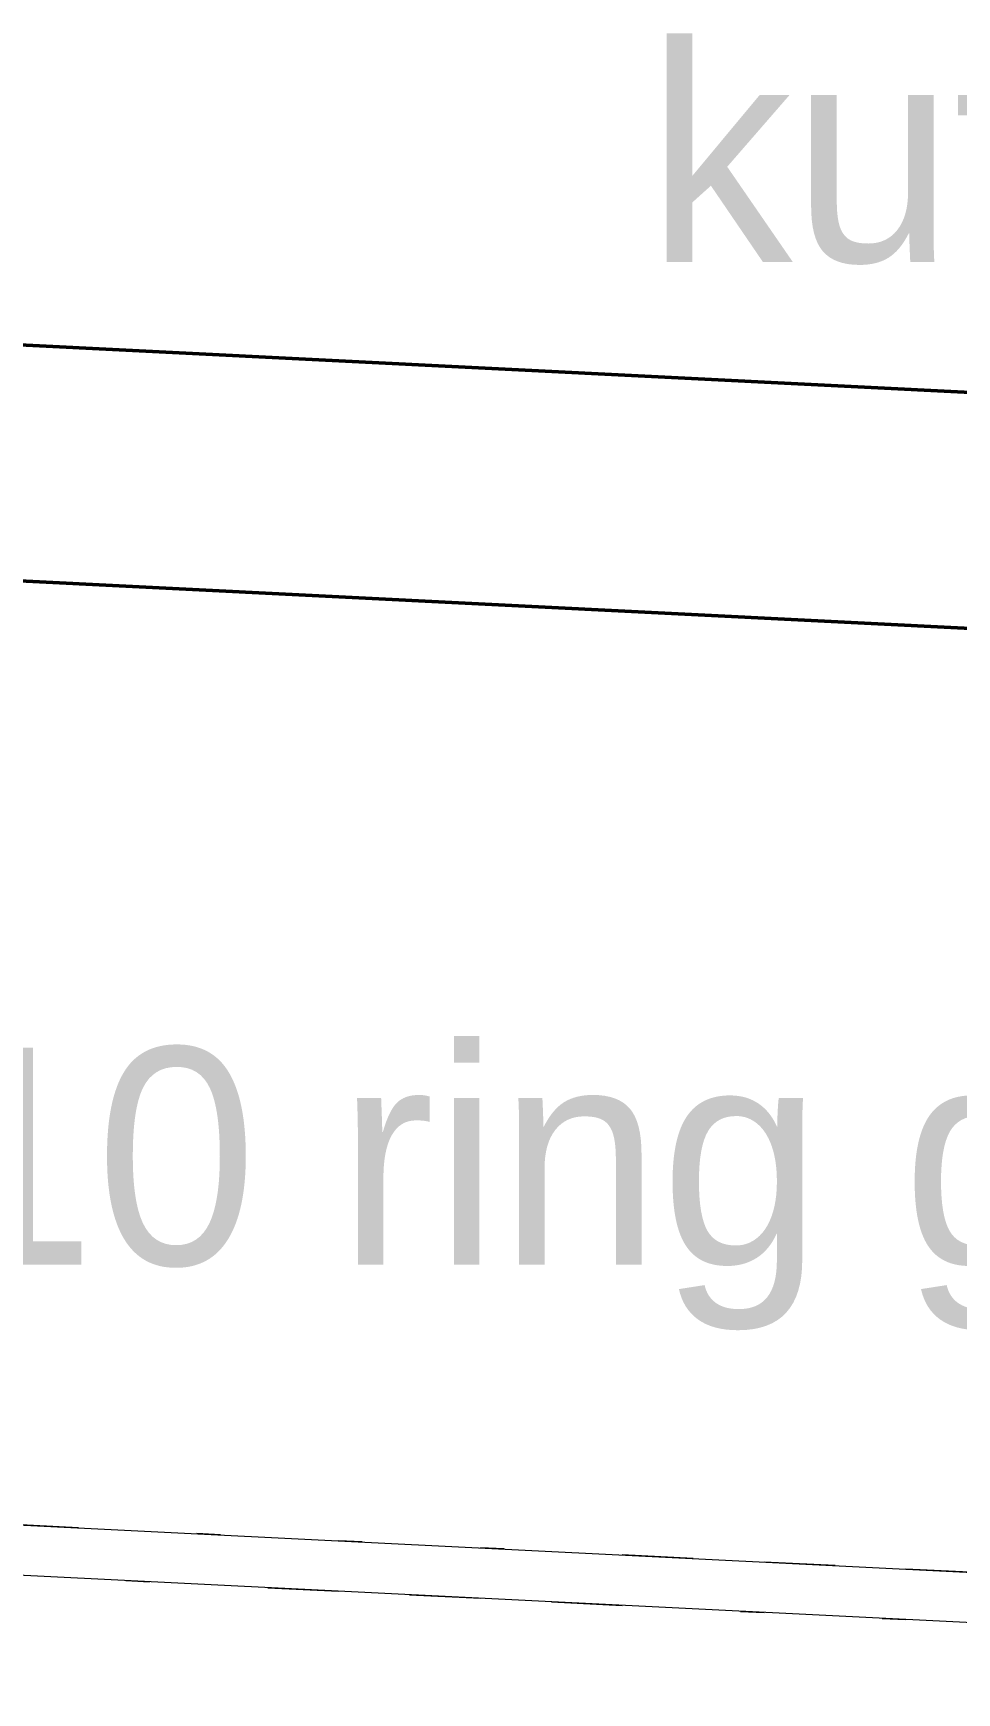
# Model space of a CAD drawing. Header units: metres. Extents: x 10 to 831, y 10 to 584.
# Drawn here: x 330.2 to 338.02, y 263.57 to 277.64 of the extents above; entities that cross this region are included whole.
import ezdxf

# ---------------------------------------------------------------- set-up
doc = ezdxf.new("R2010")
doc.units = ezdxf.units.M
for name, color, linetype, lineweight in [('CUT', 7, 'Continuous', 50), ('DIM', 1, 'Continuous', 13), ('TXT', 7, 'Continuous', 18), ('VIS', 8, 'Continuous', 13)]:
    doc.layers.add(name, color=color, linetype=linetype, lineweight=lineweight)

msp = doc.modelspace()

# ---------------------------------------------------------------- linework, layer by layer
at = {"layer": 'CUT'}
for p, q in [((302, 276.4), (350, 273.9999)), ((350, 271.9999), (302, 274.4))]:
    msp.add_line(p, q, dxfattribs=at)
at = {"layer": 'VIS'}
for p, q in [((350, 273.9999), (302, 276.4)), ((327.9308, 275.1036), (331.6544, 274.9172)), ((329.4752, 275.0264), (330.3404, 274.9828)), ((329.7, 275.0152), (330.2976, 274.9852)), ((329.9032, 275.0048), (330.5028, 274.9748)), ((329.9848, 275.0008), (330.5776, 274.9712)), ((329.9932, 275.0004), (330.4824, 274.976)), ((330.0616, 274.9968), (330.2432, 274.988)), ((330.0896, 274.9956), (331.402, 274.93)), ((330.1216, 274.994), (330.2776, 274.986)), ((330.1644, 274.9916), (331.1648, 274.9416)), ((330.1972, 274.99), (330.3972, 274.98)), ((330.218, 274.9892), (332.6012, 274.87)), ((330.22, 274.9888), (330.6488, 274.9676)), ((330.2212, 274.9888), (330.4148, 274.9792)), ((330.236, 274.9884), (330.6912, 274.9656)), ((330.2428, 274.988), (331.6284, 274.9184)), ((330.2608, 274.9868), (330.4608, 274.9768)), ((330.308, 274.9848), (330.5056, 274.9748)), ((330.3544, 274.9824), (330.5468, 274.9728)), ((330.3568, 274.982), (330.546, 274.9728)), ((330.3792, 274.9812), (330.5752, 274.9712)), ((330.3852, 274.9808), (330.5292, 274.9736)), ((330.4012, 274.98), (330.844, 274.9576)), ((330.4312, 274.9784), (331.0292, 274.9484)), ((330.456, 274.9772), (330.6552, 274.9672)), ((330.464, 274.9768), (330.6596, 274.9672)), ((330.4932, 274.9752), (330.6424, 274.968)), ((330.5056, 274.9748), (331.036, 274.948)), ((330.5336, 274.9732), (331.26, 274.9368)), ((330.5488, 274.9724), (331.1436, 274.9428)), ((330.5632, 274.972), (330.714, 274.9644)), ((330.5932, 274.9704), (330.7932, 274.9604)), ((330.6236, 274.9688), (330.8236, 274.9588)), ((330.6256, 274.9688), (330.8252, 274.9588)), ((330.6284, 274.9684), (330.8284, 274.9584)), ((330.6672, 274.9668), (330.8668, 274.9568)), ((330.7488, 274.9624), (330.9484, 274.9524)), ((330.7884, 274.9604), (330.9704, 274.9516)), ((330.8004, 274.96), (331.7132, 274.9144)), ((330.8252, 274.9588), (331.2892, 274.9356)), ((330.8388, 274.958), (331.3368, 274.9332)), ((331.0756, 274.9464), (330.8756, 274.9564)), ((330.8772, 274.956), (332.0784, 274.896)), ((330.8824, 274.956), (332.0636, 274.8968)), ((330.8948, 274.9552), (331.094, 274.9452)), ((330.8956, 274.9552), (331.4936, 274.9252)), ((330.9616, 274.952), (331.1056, 274.9448)), ((330.972, 274.9516), (331.1348, 274.9432)), ((330.9948, 274.9504), (331.188, 274.9404)), ((331.05, 274.9476), (331.2492, 274.9376)), ((331.058, 274.9472), (331.526, 274.9236)), ((331.0656, 274.9468), (331.588, 274.9208)), ((331.0756, 274.9464), (331.2756, 274.9364)), ((331.0772, 274.946), (331.5056, 274.9248)), ((331.0896, 274.9456), (331.2388, 274.938)), ((331.102, 274.9448), (331.3016, 274.9348)), ((331.1096, 274.9444), (331.6916, 274.9156)), ((331.1396, 274.9432), (332.1232, 274.894)), ((331.1464, 274.9428), (331.602, 274.92)), ((331.1656, 274.9416), (331.3164, 274.934)), ((331.1704, 274.9416), (331.3684, 274.9316)), ((331.1848, 274.9408), (332.1776, 274.8912)), ((331.3756, 274.9312), (331.1908, 274.9404)), ((331.206, 274.9396), (332.0712, 274.8964)), ((331.2464, 274.9376), (331.442, 274.928)), ((331.2872, 274.9356), (331.73, 274.9136)), ((331.3932, 274.9304), (331.5932, 274.9204)), ((331.3972, 274.93), (331.9972, 274.9)), ((331.4252, 274.9288), (331.6252, 274.9188)), ((331.428, 274.9288), (331.628, 274.9184)), ((331.46, 274.9272), (331.66, 274.9172)), ((331.4664, 274.9268), (331.6664, 274.9168)), ((331.4936, 274.9252), (331.6828, 274.916)), ((331.5072, 274.9248), (331.6996, 274.9152)), ((331.5376, 274.9232), (331.6816, 274.916)), ((331.554, 274.9224), (331.7496, 274.9124)), ((331.5592, 274.922), (332.0968, 274.8952)), ((331.5668, 274.9216), (332.0972, 274.8952)), ((331.6244, 274.9188), (332.1136, 274.8944)), ((331.6276, 274.9188), (332.226, 274.8888)), ((331.642, 274.918), (334.1476, 274.7928)), ((331.652, 274.9172), (332.2504, 274.8876)), ((331.6852, 274.9156), (332.682, 274.866)), ((331.686, 274.9156), (331.8352, 274.9084)), ((331.768, 274.9116), (331.9616, 274.902)), ((331.8232, 274.9088), (332.0232, 274.8988)), ((331.8896, 274.9056), (334.4868, 274.7756)), ((331.8904, 274.9056), (332.0884, 274.8956)), ((331.9008, 274.9048), (332.5004, 274.8748)), ((331.934, 274.9032), (332.3624, 274.882)), ((331.9612, 274.902), (332.1588, 274.892)), ((331.9868, 274.9008), (332.7132, 274.8644)), ((332.0284, 274.8984), (332.224, 274.8888)), ((332.0572, 274.8972), (332.5128, 274.8744)), ((332.0628, 274.8968), (332.2176, 274.8892)), ((332.0696, 274.8964), (332.22, 274.8888)), ((332.674, 274.8664), (332.0748, 274.8964)), ((332.0896, 274.8956), (333.4708, 274.8264)), ((332.0904, 274.8956), (332.2896, 274.8856)), ((332.0912, 274.8956), (332.6892, 274.8656)), ((332.228, 274.8888), (332.4276, 274.8788)), ((332.2436, 274.888), (332.4424, 274.878)), ((332.2656, 274.8868), (332.4656, 274.8768)), ((332.2744, 274.8864), (332.874, 274.8564)), ((332.2824, 274.886), (332.4316, 274.8784)), ((332.486, 274.8756), (332.3008, 274.8848)), ((332.3064, 274.8848), (332.4624, 274.8768)), ((332.3368, 274.8832), (332.5328, 274.8732)), ((332.3396, 274.8832), (333.2768, 274.836)), ((332.3588, 274.882), (333.756, 274.8124)), ((332.4012, 274.88), (334.056, 274.7972)), ((332.402, 274.88), (332.546, 274.8728)), ((332.4588, 274.8772), (332.9808, 274.8508)), ((332.4684, 274.8764), (332.616, 274.8692)), ((332.5308, 274.8736), (333.1256, 274.8436)), ((332.5652, 274.8716), (333.1656, 274.8416)), ((332.5936, 274.8704), (332.7936, 274.8604)), ((332.5976, 274.87), (333.1976, 274.84)), ((332.6028, 274.87), (332.766, 274.8616)), ((332.606, 274.8696), (332.7876, 274.8608)), ((332.6248, 274.8688), (332.8248, 274.8588)), ((332.6304, 274.8684), (332.8196, 274.8592)), ((332.6592, 274.8672), (333.2588, 274.8372)), ((332.66, 274.8668), (332.8524, 274.8572)), ((332.6616, 274.8668), (332.8556, 274.8572)), ((332.672, 274.8664), (332.8228, 274.8588)), ((332.7452, 274.8628), (332.9448, 274.8528)), ((332.7516, 274.8624), (333.3448, 274.8328)), ((332.7912, 274.8604), (333.2196, 274.8392)), ((332.8108, 274.8596), (333.0064, 274.8496)), ((332.8244, 274.8588), (333.024, 274.8488)), ((332.8312, 274.8584), (333.3296, 274.8336)), ((332.8788, 274.856), (333.028, 274.8488)), ((332.9284, 274.8536), (333.1216, 274.844)), ((332.9368, 274.8532), (333.802, 274.81)), ((332.968, 274.8516), (333.4236, 274.8288)), ((332.978, 274.8512), (333.1224, 274.844)), ((332.9812, 274.8508), (333.512, 274.8244)), ((332.9912, 274.8504), (333.4552, 274.8272)), ((333.0228, 274.8488), (333.2228, 274.8388)), ((333.0996, 274.8452), (333.2992, 274.8352)), ((333.1704, 274.8416), (333.7664, 274.8116)), ((333.2428, 274.838), (333.3988, 274.83)), ((333.2472, 274.8376), (333.4468, 274.8276)), ((333.2556, 274.8372), (333.7448, 274.8128)), ((333.8732, 274.8064), (333.2736, 274.8364)), ((333.2744, 274.8364), (333.4252, 274.8288)), ((333.2864, 274.8356), (333.4856, 274.8256)), ((333.2872, 274.8356), (333.8848, 274.8056)), ((333.3328, 274.8332), (333.5144, 274.8244)), ((333.3544, 274.8324), (333.502, 274.8248)), ((333.356, 274.8324), (333.9032, 274.8048)), ((333.3936, 274.8304), (333.5936, 274.8204)), ((333.4248, 274.8288), (334.0244, 274.7988)), ((333.4276, 274.8288), (333.6276, 274.8188)), ((333.4372, 274.828), (333.636, 274.8184)), ((333.44, 274.828), (334.1668, 274.7916)), ((333.4648, 274.8268), (333.6648, 274.8168)), ((333.4728, 274.8264), (333.6708, 274.8164)), ((333.4736, 274.8264), (334.0728, 274.7964)), ((333.4752, 274.8264), (333.6244, 274.8188)), ((333.5004, 274.8248), (334.4844, 274.7756)), ((333.5116, 274.8244), (333.7072, 274.8148)), ((333.544, 274.8228), (333.7436, 274.8128)), ((333.5544, 274.8224), (333.6984, 274.8152)), ((333.582, 274.8208), (334.7632, 274.762)), ((333.648, 274.8176), (334.0764, 274.796)), ((333.7016, 274.8148), (333.8952, 274.8052)), ((333.7096, 274.8144), (334.606, 274.7696)), ((333.7672, 274.8116), (333.9564, 274.802)), ((333.7976, 274.81), (334.3976, 274.78)), ((333.8132, 274.8092), (334.0052, 274.7996)), ((333.8256, 274.8088), (334.0196, 274.7992)), ((333.8516, 274.8076), (334.0256, 274.7988)), ((333.8584, 274.8072), (334.458, 274.7772)), ((333.8772, 274.806), (334.0276, 274.7988)), ((333.8788, 274.806), (334.3344, 274.7832)), ((333.9376, 274.8032), (334.1352, 274.7932)), ((334.0212, 274.7988), (334.2204, 274.7888)), ((334.0716, 274.7964), (334.2208, 274.7888)), ((334.1304, 274.7936), (334.2744, 274.7864)), ((334.1792, 274.7912), (334.6472, 274.7676)), ((334.2228, 274.7888), (334.4228, 274.7788)), ((334.2272, 274.7888), (334.4272, 274.7788)), ((334.2288, 274.7884), (334.3836, 274.7808)), ((334.234, 274.7884), (334.3972, 274.78)), ((334.2404, 274.788), (334.388, 274.7808)), ((334.2644, 274.7868), (334.464, 274.7768)), ((334.2944, 274.7852), (334.4904, 274.7756)), ((334.298, 274.7852), (334.4976, 274.7752)), ((334.3088, 274.7844), (335.5096, 274.7244)), ((334.3424, 274.7828), (334.542, 274.7728)), ((334.396, 274.7804), (334.9264, 274.7536)), ((334.4232, 274.7788), (334.6048, 274.7696)), ((334.4436, 274.778), (335.0416, 274.748)), ((334.4752, 274.7764), (334.6684, 274.7664)), ((334.4756, 274.7764), (335.0736, 274.7464)), ((334.4796, 274.776), (334.6304, 274.7684)), ((334.482, 274.776), (334.6812, 274.766)), ((334.4828, 274.776), (335.0804, 274.746)), ((334.492, 274.7756), (334.99, 274.7504)), ((334.5052, 274.7748), (334.9336, 274.7532)), ((334.5128, 274.7744), (335.1072, 274.7448)), ((334.5248, 274.7736), (335.0932, 274.7452)), ((334.5892, 274.7704), (335.5264, 274.7236)), ((334.598, 274.77), (335.984, 274.7008)), ((334.6244, 274.7688), (334.8244, 274.7588)), ((334.6304, 274.7684), (335.2272, 274.7388)), ((334.66, 274.7672), (335.2532, 274.7372)), ((334.6672, 274.7668), (335.5328, 274.7232)), ((334.668, 274.7664), (334.8172, 274.7592)), ((334.728, 274.7636), (334.926, 274.7536)), ((334.7592, 274.762), (335.752, 274.7124)), ((334.7896, 274.7604), (335.2448, 274.7376)), ((335.072, 274.7464), (334.8724, 274.7564)), ((334.8868, 274.7556), (335.0496, 274.7476)), ((334.8932, 274.7552), (335.62, 274.7192)), ((334.966, 274.7516), (335.158, 274.742)), ((334.9664, 274.7516), (335.5668, 274.7216)), ((334.99, 274.7504), (335.572, 274.7216)), ((334.9948, 274.7504), (335.1388, 274.7432)), ((334.9976, 274.75), (335.5976, 274.72)), ((335.0272, 274.7488), (335.2268, 274.7388)), ((335.0636, 274.7468), (335.2636, 274.7368)), ((335.072, 274.7464), (335.272, 274.7364)), ((335.0972, 274.7452), (335.6964, 274.7152)), ((335.126, 274.7436), (335.5692, 274.7216)), ((335.15, 274.7424), (335.332, 274.7336)), ((335.1572, 274.742), (335.6212, 274.7188)), ((335.2176, 274.7392), (335.4172, 274.7292)), ((335.2444, 274.7376), (335.4184, 274.7292)), ((335.2468, 274.7376), (336.628, 274.6688)), ((335.2484, 274.7376), (335.442, 274.728)), ((335.2644, 274.7368), (335.4136, 274.7292)), ((335.362, 274.732), (336.076, 274.696)), ((335.3832, 274.7308), (335.534, 274.7232)), ((335.394, 274.7304), (335.594, 274.7204)), ((335.4224, 274.7288), (335.6224, 274.7188)), ((335.424, 274.7288), (335.624, 274.7188)), ((335.4272, 274.7288), (335.5836, 274.7208)), ((335.4572, 274.7272), (335.6572, 274.7172)), ((335.4688, 274.7264), (335.6648, 274.7168)), ((335.5188, 274.724), (336.1116, 274.6944)), ((335.5404, 274.7228), (335.74, 274.7132)), ((335.546, 274.7228), (336.4588, 274.6772)), ((335.5712, 274.7216), (335.7152, 274.7144)), ((335.6616, 274.7168), (335.8512, 274.7076)), ((335.6776, 274.716), (335.8768, 274.706)), ((335.6784, 274.716), (336.2764, 274.686)), ((335.7004, 274.7148), (336.1556, 274.6924)), ((335.8108, 274.7096), (336.3412, 274.6828)), ((335.8268, 274.7088), (336.0268, 274.6988)), ((335.8604, 274.7068), (336.7564, 274.662)), ((335.8608, 274.7068), (336.01, 274.6996)), ((335.8616, 274.7068), (336.8456, 274.6576)), ((335.8632, 274.7068), (336.0628, 274.6968)), ((335.8652, 274.7068), (336.0284, 274.6984)), ((335.938, 274.7032), (338.0036, 274.6)), ((335.986, 274.7008), (336.1364, 274.6932)), ((336.012, 274.6992), (336.4552, 274.6772)), ((336.022, 274.6988), (336.2152, 274.6892)), ((336.0388, 274.698), (336.238, 274.688)), ((336.2708, 274.6864), (336.0712, 274.6964)), ((336.1188, 274.694), (336.6952, 274.6652)), ((336.1472, 274.6928), (336.2912, 274.6856)), ((336.194, 274.6904), (336.394, 274.6804)), ((336.1976, 274.69), (336.7976, 274.66)), ((336.2216, 274.6888), (336.4208, 274.6788)), ((336.2404, 274.688), (336.422, 274.6788)), ((336.2424, 274.688), (336.836, 274.6584)), ((336.2708, 274.6864), (336.4708, 274.6764)), ((336.2816, 274.686), (337.4624, 274.6268)), ((336.2956, 274.6852), (336.4952, 274.6752)), ((336.3388, 274.6832), (336.5384, 274.6732)), ((336.3636, 274.682), (336.5196, 274.674)), ((336.5572, 274.672), (336.372, 274.6816)), ((336.3948, 274.6804), (336.5496, 274.6724)), ((336.398, 274.68), (337.2636, 274.6368)), ((336.4144, 274.6792), (336.614, 274.6692)), ((336.4464, 274.6776), (337.7336, 274.6132)), ((336.4572, 274.6772), (336.6064, 274.6696)), ((336.4844, 274.6756), (336.9824, 274.6508)), ((336.5048, 274.6748), (336.6476, 274.6676)), ((336.5176, 274.674), (336.6808, 274.666)), ((336.542, 274.6728), (336.736, 274.6632)), ((336.5884, 274.6704), (336.7392, 274.6632)), ((336.6112, 274.6696), (337.0664, 274.6468)), ((336.622, 274.6688), (336.822, 274.6588)), ((336.624, 274.6688), (336.824, 274.6588)), ((336.6264, 274.6688), (336.8264, 274.6588)), ((336.6372, 274.668), (337.0732, 274.6464)), ((336.6376, 274.668), (336.8116, 274.6596)), ((336.6436, 274.668), (336.8392, 274.658)), ((336.6564, 274.6672), (336.8564, 274.6572)), ((336.6624, 274.6668), (336.8624, 274.6568)), ((336.6844, 274.6656), (339.282, 274.536)), ((336.7044, 274.6648), (336.9024, 274.6548)), ((336.7236, 274.664), (336.8676, 274.6568)), ((336.7448, 274.6628), (337.3408, 274.6328)), ((336.75, 274.6624), (337.748, 274.6124)), ((336.7952, 274.6604), (336.9888, 274.6504)), ((336.7984, 274.66), (336.988, 274.6508)), ((336.8388, 274.658), (337.4012, 274.63)), ((336.8672, 274.6568), (337.864, 274.6068)), ((336.8732, 274.6564), (337.4712, 274.6264)), ((336.874, 274.6564), (337.472, 274.6264)), ((336.8912, 274.6556), (337.4856, 274.6256)), ((336.9672, 274.6516), (337.1492, 274.6424)), ((336.9676, 274.6516), (337.968, 274.6016)), ((337.1128, 274.6444), (337.3084, 274.6344)), ((337.1376, 274.6432), (337.3372, 274.6332)), ((337.1908, 274.6404), (337.3416, 274.6328)), ((337.1936, 274.6404), (337.3412, 274.6328)), ((337.2256, 274.6388), (337.756, 274.6124)), ((337.2348, 274.6384), (337.4344, 274.6284)), ((337.8696, 274.6064), (337.27, 274.6364)), ((337.2716, 274.6364), (337.848, 274.6076)), ((337.3, 274.6352), (337.768, 274.6116)), ((337.3616, 274.632), (337.5044, 274.6248)), ((337.4152, 274.6292), (337.614, 274.6192)), ((337.4264, 274.6288), (337.6264, 274.6188)), ((337.4264, 274.6288), (337.6224, 274.6188)), ((337.4616, 274.6268), (337.6616, 274.6168)), ((337.47, 274.6264), (338.0696, 274.5964)), ((337.6672, 274.6168), (337.4824, 274.626)), ((337.4944, 274.6252), (337.694, 274.6152)), ((337.4952, 274.6252), (337.6928, 274.6152)), ((337.4964, 274.6252), (337.6596, 274.6172)), ((337.522, 274.624), (337.9772, 274.6012)), ((337.5688, 274.6216), (337.762, 274.612)), ((337.5876, 274.6208), (337.7316, 274.6136)), ((337.6112, 274.6196), (337.8104, 274.6096)), ((337.6324, 274.6184), (337.7872, 274.6108)), ((337.706, 274.6148), (337.9, 274.6052)), ((337.73, 274.6136), (341.062, 274.4468)), ((337.7404, 274.6128), (338.9412, 274.5528)), ((337.7936, 274.6104), (337.944, 274.6028)), ((337.798, 274.61), (337.998, 274.6)), ((337.8236, 274.6088), (338.0236, 274.5988)), ((337.8248, 274.6088), (338.4184, 274.5792)), ((337.9352, 274.6032), (338.1248, 274.5936)), ((350, 271.9999), (302, 274.4)), ((331.9324, 272.9032), (326.2824, 273.186)), ((329.7612, 273.012), (330.7428, 272.9628)), ((330.9644, 272.9516), (329.964, 273.0016)), ((331.0144, 272.9492), (330.0144, 272.9992)), ((330.22, 272.9892), (330.02, 272.9988)), ((330.2212, 272.9888), (330.028, 272.9988)), ((331.5572, 272.922), (330.0388, 272.998)), ((330.2608, 272.9868), (330.0612, 272.9968)), ((330.506, 272.9748), (330.0772, 272.996)), ((330.252, 272.9872), (330.09, 272.9956)), ((330.308, 272.9848), (330.11, 272.9944)), ((330.3544, 272.9824), (330.1624, 272.992)), ((330.3796, 272.9812), (330.1836, 272.9908)), ((330.8244, 272.9588), (330.2292, 272.9884)), ((330.83, 272.9584), (330.2316, 272.9884)), ((331.044, 272.948), (330.242, 272.988)), ((330.456, 272.9772), (330.2564, 272.9872)), ((331.2144, 272.9392), (330.2772, 272.986)), ((330.4932, 272.9752), (330.344, 272.9828)), ((330.5932, 272.9704), (330.3932, 272.9804)), ((330.6256, 272.9688), (330.4256, 272.9788)), ((330.6284, 272.9684), (330.4284, 272.9784)), ((331.1684, 272.9416), (330.46, 272.9772)), ((330.6672, 272.9668), (330.4672, 272.9768)), ((330.6744, 272.9664), (330.4744, 272.9764)), ((330.972, 272.9516), (330.4824, 272.976)), ((331.4936, 272.9252), (330.4944, 272.9752)), ((330.6728, 272.9664), (330.4972, 272.9752)), ((330.6772, 272.966), (330.4992, 272.9752)), ((331.2488, 272.9376), (330.5156, 272.9744)), ((330.7496, 272.9624), (330.5496, 272.9724)), ((330.7884, 272.9604), (330.6068, 272.9696)), ((331.1656, 272.9416), (330.618, 272.9692)), ((331.226, 272.9388), (330.7156, 272.9644)), ((330.9948, 272.9504), (330.8012, 272.96)), ((331.05, 272.9476), (330.8512, 272.9576)), ((331.0756, 272.9464), (330.8756, 272.9564)), ((331.37, 272.9316), (330.902, 272.9548)), ((331.1096, 272.9444), (330.9156, 272.9544)), ((331.0772, 272.946), (330.9344, 272.9532)), ((331.0896, 272.9456), (330.9404, 272.9528)), ((331.5328, 272.9232), (330.9428, 272.9528)), ((332.4184, 272.8792), (331.0372, 272.948)), ((331.0756, 272.9464), (331.2756, 272.9364)), ((332.0844, 272.8956), (331.088, 272.9456)), ((331.6484, 272.9176), (331.0916, 272.9456)), ((331.294, 272.9352), (331.0948, 272.9452)), ((331.1636, 272.942), (332.1448, 272.8928)), ((331.3932, 272.9304), (331.1932, 272.9404)), ((331.376, 272.9312), (331.2, 272.94)), ((331.3892, 272.9304), (331.2112, 272.9396)), ((332.2152, 272.8892), (331.2156, 272.9392)), ((331.42, 272.9292), (331.22, 272.9392)), ((331.428, 272.9288), (331.228, 272.9384)), ((331.46, 272.9272), (331.2604, 272.9368)), ((331.4664, 272.9268), (331.2664, 272.9368)), ((331.5072, 272.9248), (331.3152, 272.9344)), ((331.8788, 272.906), (331.3336, 272.9332)), ((331.5492, 272.9224), (331.3496, 272.9324)), ((331.554, 272.9224), (331.358, 272.932)), ((331.898, 272.9052), (331.3788, 272.9312)), ((331.9176, 272.904), (331.38, 272.9308)), ((331.582, 272.9208), (331.3832, 272.9308)), ((331.548, 272.9228), (331.386, 272.9308)), ((331.9204, 272.904), (331.39, 272.9304)), ((332.0156, 272.8992), (331.42, 272.9292)), ((331.6276, 272.9188), (331.4284, 272.9284)), ((332.0508, 272.8976), (331.4528, 272.9272)), ((331.6244, 272.9188), (331.4612, 272.9268)), ((332.4828, 272.876), (331.486, 272.9256)), ((332.8788, 272.856), (331.4976, 272.9252)), ((331.686, 272.9156), (331.5368, 272.9232)), ((331.768, 272.9116), (331.5748, 272.9212)), ((331.7348, 272.9132), (331.5932, 272.9204)), ((331.8732, 272.9064), (331.6732, 272.9164)), ((331.8904, 272.9056), (331.6924, 272.9152)), ((333.4304, 272.8284), (331.734, 272.9132)), ((332.2196, 272.8892), (331.7912, 272.9104)), ((334.2336, 272.7884), (331.8088, 272.9096)), ((332.0788, 272.896), (331.9028, 272.9048)), ((332.1012, 272.8948), (331.9232, 272.904)), ((332.7156, 272.8644), (331.982, 272.9008)), ((332.228, 272.8888), (332.028, 272.8988)), ((332.2436, 272.888), (332.0448, 272.8976)), ((332.2744, 272.8864), (332.0748, 272.8964)), ((332.6028, 272.87), (332.1136, 272.8944)), ((332.2824, 272.886), (332.1332, 272.8932)), ((332.3368, 272.8832), (332.1412, 272.8928)), ((350, 272), (332.1492, 272.8924)), ((332.3064, 272.8848), (332.1504, 272.8924)), ((333.5564, 272.822), (332.1592, 272.892)), ((332.3016, 272.8848), (332.16, 272.892)), ((333.5044, 272.8248), (332.2172, 272.8892)), ((332.2744, 272.8864), (332.4744, 272.8764)), ((332.49, 272.8756), (332.2904, 272.8856)), ((332.5416, 272.8728), (332.348, 272.8824)), ((332.9656, 272.8516), (332.3652, 272.8816)), ((332.5936, 272.8704), (332.3936, 272.8804)), ((332.606, 272.8696), (332.424, 272.8788)), ((332.6248, 272.8688), (332.4248, 272.8788)), ((333.0592, 272.8472), (332.4596, 272.8772)), ((332.6616, 272.8668), (332.4676, 272.8768)), ((332.6604, 272.8668), (332.468, 272.8768)), ((333.8876, 272.8056), (332.4892, 272.8756)), ((333.4644, 272.8268), (332.5268, 272.8736)), ((332.5656, 272.8716), (333.5468, 272.8228)), ((332.7624, 272.862), (332.5768, 272.8712)), ((332.7816, 272.8608), (332.606, 272.8696)), ((332.8244, 272.8588), (332.6248, 272.8688)), ((333.0768, 272.846), (332.6484, 272.8676)), ((332.8436, 272.858), (332.6816, 272.866)), ((332.8684, 272.8564), (332.7264, 272.8636)), ((332.8788, 272.856), (332.7296, 272.8636)), ((333.6076, 272.8196), (332.7572, 272.862)), ((333.3352, 272.8332), (332.8044, 272.8596)), ((333.6104, 272.8196), (332.8084, 272.8596)), ((333.0196, 272.8492), (332.8196, 272.8592)), ((333.0724, 272.8464), (332.8724, 272.8564)), ((333.4728, 272.8264), (332.8796, 272.856)), ((333.8908, 272.8056), (332.892, 272.8556)), ((336.5612, 272.672), (332.932, 272.8536)), ((333.5676, 272.8216), (332.972, 272.8512)), ((333.2064, 272.8396), (333.008, 272.8496)), ((333.2472, 272.8376), (333.048, 272.8476)), ((334.2568, 272.7872), (333.076, 272.8464)), ((333.2428, 272.838), (333.0868, 272.8456)), ((333.2556, 272.8372), (333.0924, 272.8452)), ((333.6288, 272.8184), (333.1096, 272.8444)), ((333.3148, 272.8344), (333.1216, 272.844)), ((333.3328, 272.8332), (333.1512, 272.8424)), ((333.7208, 272.814), (333.1732, 272.8412)), ((333.3936, 272.8304), (333.1936, 272.8404)), ((333.8248, 272.8088), (333.2248, 272.8388)), ((333.4276, 272.8288), (333.2276, 272.8388)), ((333.4372, 272.828), (333.238, 272.838)), ((333.4648, 272.8268), (333.2652, 272.8368)), ((333.8732, 272.8064), (333.2736, 272.8364)), ((335.9852, 272.7008), (333.2932, 272.8352)), ((333.894, 272.8052), (333.3036, 272.8348)), ((333.4844, 272.8256), (333.3088, 272.8344)), ((333.5116, 272.8244), (333.3156, 272.8344)), ((333.4752, 272.8264), (333.326, 272.8336)), ((334.4752, 272.7764), (333.4488, 272.8276)), ((333.4736, 272.8264), (334.0728, 272.7964)), ((334.476, 272.7764), (333.4796, 272.826)), ((333.6856, 272.8156), (333.4864, 272.8256)), ((334.8732, 272.7564), (333.4924, 272.8252)), ((333.9336, 272.8032), (333.5052, 272.8248)), ((334.4268, 272.7788), (333.5304, 272.8236)), ((334.614, 272.7692), (333.614, 272.8192)), ((333.8132, 272.8092), (333.6208, 272.8188)), ((333.8256, 272.8088), (333.6316, 272.8184)), ((334.1392, 272.7932), (333.6532, 272.8172)), ((334.258, 272.7872), (333.6584, 272.8172)), ((334.2472, 272.7876), (333.6904, 272.8156)), ((333.8816, 272.806), (333.7036, 272.8148)), ((334.234, 272.7884), (333.7448, 272.8128)), ((334.0212, 272.7988), (333.8216, 272.8088)), ((334.396, 272.78), (333.8656, 272.8068)), ((334.8744, 272.7564), (333.8776, 272.806)), ((334.0716, 272.7964), (333.9224, 272.804)), ((333.9676, 272.8016), (334.9492, 272.7524)), ((334.1936, 272.7904), (333.9936, 272.8004)), ((334.1872, 272.7908), (334.0116, 272.7996)), ((335.0148, 272.7492), (334.0152, 272.7992)), ((334.6192, 272.7692), (334.0192, 272.7992)), ((334.4912, 272.7756), (334.0228, 272.7988)), ((334.2272, 272.7888), (334.0272, 272.7988)), ((334.2644, 272.7868), (334.0644, 272.7968)), ((334.2712, 272.7864), (334.0712, 272.7964)), ((334.2944, 272.7852), (334.0988, 272.7952)), ((334.4232, 272.7788), (334.2416, 272.788)), ((334.8424, 272.758), (334.244, 272.7876)), ((334.7908, 272.7604), (334.362, 272.782)), ((334.5936, 272.7704), (334.4156, 272.7792)), ((334.6244, 272.7688), (334.4244, 272.7788)), ((334.6304, 272.7684), (334.4316, 272.7784)), ((335.0556, 272.7472), (334.462, 272.7768)), ((334.668, 272.7664), (334.5192, 272.774)), ((335.1564, 272.742), (334.5608, 272.772)), ((334.7944, 272.7604), (334.596, 272.7704)), ((334.8812, 272.756), (334.682, 272.766)), ((334.89, 272.7556), (334.7144, 272.7644)), ((334.8868, 272.7556), (334.7236, 272.764)), ((335.3668, 272.7316), (334.7664, 272.7616)), ((334.966, 272.7516), (334.7736, 272.7612)), ((335.3392, 272.7332), (334.7768, 272.7612)), ((335.378, 272.7312), (334.7956, 272.7604)), ((335.0272, 272.7488), (334.8272, 272.7588)), ((335.3596, 272.732), (334.8404, 272.758)), ((335.0636, 272.7468), (334.8636, 272.7568)), ((335.072, 272.7464), (334.8724, 272.7564)), ((335.1108, 272.7444), (334.9488, 272.7524)), ((335.15, 272.7424), (334.9684, 272.7516)), ((335.2176, 272.7392), (335.0184, 272.7492)), ((336.4308, 272.6784), (335.0496, 272.7476)), ((335.8556, 272.7072), (335.0536, 272.7472)), ((335.2484, 272.7376), (335.0552, 272.7472)), ((335.072, 272.7464), (335.272, 272.7364)), ((335.2644, 272.7368), (335.1156, 272.7444)), ((335.3056, 272.7348), (335.1276, 272.7436)), ((335.3608, 272.732), (335.1752, 272.7412)), ((335.394, 272.7304), (335.1936, 272.7404)), ((335.942, 272.7028), (335.2088, 272.7396)), ((335.4572, 272.7272), (335.2576, 272.7372)), ((335.47, 272.7264), (335.2704, 272.7364)), ((335.4272, 272.7288), (335.2712, 272.7364)), ((335.4688, 272.7264), (335.2732, 272.7364)), ((336.288, 272.6856), (335.2892, 272.7356)), ((336.276, 272.686), (335.3636, 272.732)), ((335.3696, 272.7316), (336.3512, 272.6824)), ((335.8652, 272.7068), (335.376, 272.7312)), ((335.5928, 272.7204), (335.4172, 272.7292)), ((336.0772, 272.696), (335.4792, 272.726)), ((335.9896, 272.7004), (335.4792, 272.726)), ((335.9332, 272.7032), (335.5048, 272.7248)), ((336.2188, 272.6892), (335.6192, 272.7192)), ((336.2216, 272.6888), (335.6252, 272.7188)), ((335.8268, 272.7088), (335.6268, 272.7188)), ((335.8108, 272.7096), (335.634, 272.7184)), ((335.8632, 272.7068), (335.6632, 272.7168)), ((336.2552, 272.6872), (335.6648, 272.7168)), ((336.5772, 272.6712), (335.6812, 272.716)), ((335.8608, 272.7068), (335.712, 272.7144)), ((336.9564, 272.652), (335.7752, 272.7112)), ((336.3824, 272.6808), (335.7868, 272.7108)), ((336.022, 272.6988), (335.8284, 272.7084)), ((336.0388, 272.698), (335.8392, 272.708)), ((336.0176, 272.6992), (335.8396, 272.708)), ((337.5496, 272.6224), (335.8948, 272.7052)), ((336.4068, 272.6796), (335.9208, 272.704)), ((336.5028, 272.6748), (335.9264, 272.7036)), ((337.0212, 272.6488), (335.9472, 272.7028)), ((336.194, 272.6904), (335.994, 272.7004)), ((336.638, 272.668), (336.0444, 272.6976)), ((336.2404, 272.688), (336.0588, 272.6972)), ((336.6692, 272.6664), (336.0696, 272.6964)), ((336.2708, 272.6864), (336.0712, 272.6964)), ((336.2956, 272.6852), (336.12, 272.694)), ((337.5484, 272.6224), (336.1512, 272.6924)), ((336.3636, 272.682), (336.2076, 272.6896)), ((336.4144, 272.6792), (336.2148, 272.6892)), ((337.9532, 272.6024), (336.2572, 272.6872)), ((336.8676, 272.6568), (336.2696, 272.6864)), ((336.2708, 272.6864), (336.4708, 272.6764)), ((336.4572, 272.6772), (336.3084, 272.6844)), ((336.542, 272.6728), (336.348, 272.6828)), ((336.5176, 272.674), (336.3548, 272.6824)), ((336.5048, 272.6748), (336.362, 272.682)), ((336.5516, 272.6724), (336.41, 272.6796)), ((336.624, 272.6688), (336.424, 272.6788)), ((336.6264, 272.6688), (336.4264, 272.6788)), ((336.6436, 272.668), (336.4476, 272.6776)), ((336.6564, 272.6672), (336.4568, 272.6772)), ((336.6624, 272.6668), (336.4624, 272.6768)), ((337.142, 272.6428), (336.5464, 272.6728)), ((336.7296, 272.6636), (336.5516, 272.6724)), ((337.0904, 272.6456), (336.5712, 272.6716)), ((336.7952, 272.6604), (336.602, 272.67)), ((337.5888, 272.6204), (336.6512, 272.6676)), ((336.8456, 272.6576), (336.66, 272.6672)), ((337.6644, 272.6168), (336.668, 272.6668)), ((337.2256, 272.6388), (336.6948, 272.6652)), ((336.7716, 272.6616), (338.0336, 272.5984)), ((336.9672, 272.6516), (336.7856, 272.6608)), ((336.994, 272.6504), (336.794, 272.6604)), ((338.2136, 272.5892), (336.8136, 272.6592)), ((337.8144, 272.6092), (336.8148, 272.6592)), ((336.9988, 272.65), (336.8228, 272.6588)), ((344.6376, 272.268), (336.892, 272.6556)), ((337.702, 272.6148), (336.9684, 272.6516)), ((337.1184, 272.644), (336.9768, 272.6512)), ((337.4964, 272.6252), (337.0072, 272.6496)), ((337.6336, 272.6184), (337.0356, 272.6484)), ((337.2728, 272.6364), (337.0736, 272.6464)), ((337.6556, 272.6172), (337.0792, 272.646)), ((337.3, 272.6352), (337.144, 272.6428)), ((337.768, 272.6116), (337.1676, 272.6416)), ((337.4152, 272.6292), (337.2164, 272.6392)), ((337.3784, 272.6312), (337.2164, 272.6392)), ((337.8188, 272.6092), (337.2188, 272.6392)), ((337.3616, 272.632), (337.2188, 272.6392)), ((337.8236, 272.6088), (337.2236, 272.6388)), ((337.4264, 272.6288), (337.2264, 272.6388)), ((337.4264, 272.6288), (337.2308, 272.6384)), ((337.4616, 272.6268), (337.262, 272.6368)), ((337.4416, 272.628), (337.2636, 272.6368)), ((337.868, 272.6064), (337.2684, 272.6364)), ((337.8696, 272.6064), (337.27, 272.6364)), ((339.082, 272.546), (337.284, 272.636)), ((337.5732, 272.6212), (337.3748, 272.6312)), ((337.5688, 272.6216), (337.3756, 272.6312)), ((339.4568, 272.5272), (337.4048, 272.6296)), ((337.6112, 272.6196), (337.4116, 272.6296)), ((337.47, 272.6264), (338.0696, 272.5964)), ((337.706, 272.6148), (337.512, 272.6244)), ((338.3712, 272.5816), (337.5204, 272.624)), ((337.7016, 272.6148), (337.5256, 272.6236)), ((337.6852, 272.6156), (337.5436, 272.6228)), ((338.422, 272.5788), (337.62, 272.6188)), ((338.2204, 272.5888), (337.6272, 272.6188)), ((338.2552, 272.5872), (337.6556, 272.6172)), ((338.286, 272.5856), (337.6864, 272.6156)), ((337.9592, 272.602), (337.7736, 272.6112)), ((338.4684, 272.5764), (337.8704, 272.6064)), ((338.0576, 272.5972), (337.876, 272.6064)), ((338.8316, 272.5584), (337.9188, 272.604)), ((338.1536, 272.5924), (337.9756, 272.6012)), ((338.1488, 272.5924), (337.986, 272.6008)), ((338.194, 272.5904), (337.994, 272.6004)), ((307.7432, 266.1128), (350, 264)), ((350, 263.572), (307.5428, 265.6948)), ((330.5816, 264.9708), (329.9808, 265.0008)), ((331.7836, 264.9108), (331.5832, 264.9208)), ((332.9856, 264.8508), (332.7852, 264.8608)), ((334.1876, 264.7908), (333.9872, 264.8008)), ((335.7904, 264.7104), (335.1896, 264.7404)), ((336.9924, 264.6504), (336.3916, 264.6804)), ((338.1944, 264.5904), (337.5936, 264.6204)), ((330.9824, 264.5228), (331.1828, 264.5128)), ((332.1844, 264.4628), (332.7852, 264.4328)), ((333.3864, 264.4028), (333.9876, 264.3728)), ((334.5884, 264.3424), (335.1896, 264.3124)), ((336.1912, 264.2624), (336.3916, 264.2524)), ((337.3932, 264.2024), (337.5936, 264.1924))]:
    msp.add_line(p, q, dxfattribs=at)

# ---------------------------------------------------------------- texts
at = {"layer": 'DIM'}
msp.add_text('+3.510 ring girder top (5 % roof plane)', height=1.84, dxfattribs=at).set_placement((324.5, 267.2))
at = {"layer": 'TXT'}
msp.add_text('kufic glazed brick facing', height=1.84, dxfattribs=at).set_placement((335.4, 275.7))

doc.saveas('drawing.dxf')
